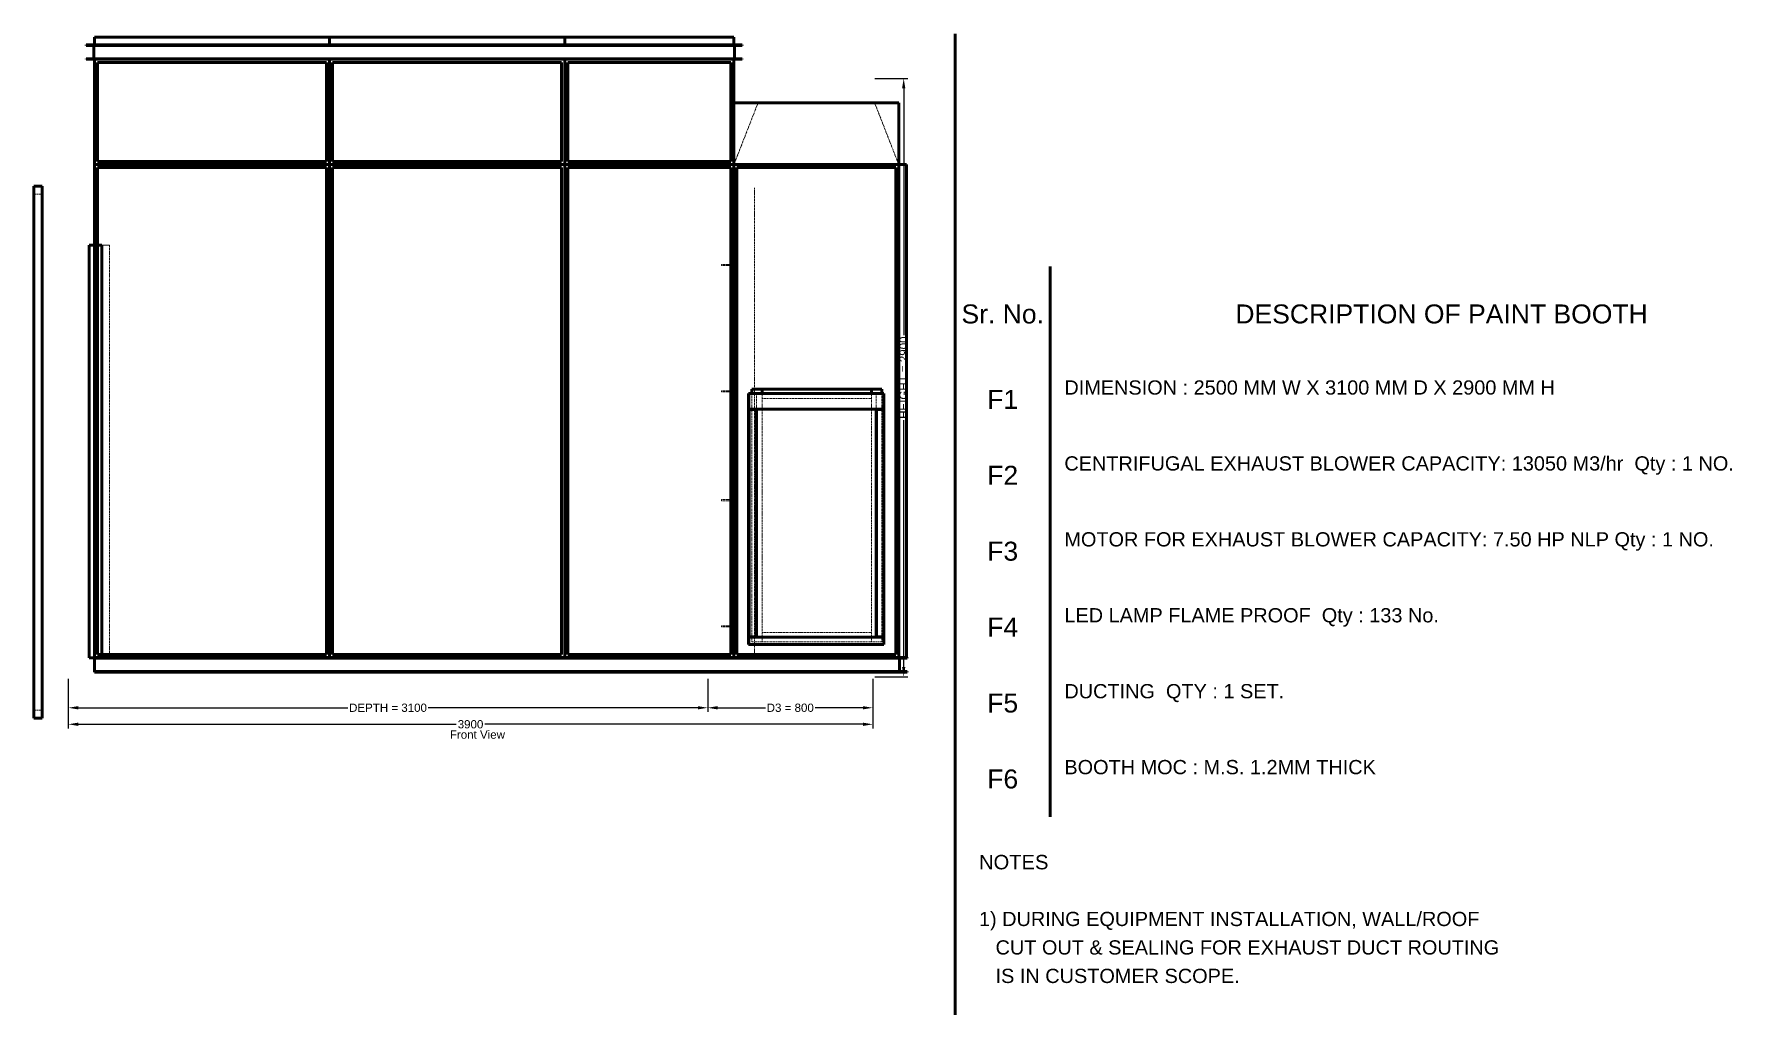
# Model space of a CAD drawing. Header units: millimetres. Extents: x 909 to 14018, y 345 to 10005.
# Drawn here: x 5297 to 13529, y 5298 to 10005 of the extents above; entities that cross this region are included whole.
import ezdxf
from ezdxf.enums import TextEntityAlignment as Align

# ---------------------------------------------------------------- set-up
doc = ezdxf.new("R2010")
doc.units = ezdxf.units.MM
doc.linetypes.add('Hidden', pattern=[15, 5, -3, 5, -2])
for name, color, linetype, lineweight in [('Default', 7, 'Continuous', 50), ('Edges', 7, 'Hidden', 15), ('HiddenEdges', 2, 'Hidden', 15), ('HiddenSilhouettes', 2, 'Hidden', 15), ('HiddenWires', 7, 'Hidden', 15), ('Silhouettes', 7, 'Continuous', 50)]:
    doc.layers.add(name, color=color, linetype=linetype, lineweight=lineweight)
doc.layers.add('Dimension', color=7, linetype='Continuous', lineweight=50, true_color=0x6495ed)
doc.styles.add('Default', font='arial.ttf')
doc.dimstyles.get("Standard").update_dxf_attribs({"dimtxt": 0.18, "dimasz": 0.18, "dimexe": 0.18, "dimexo": 0.0625, "dimgap": 0.09, "dimtad": 0, "dimtih": 1, "dimtoh": 1, "dimdec": 4, "dimzin": 0, "dimdsep": 46, "dimtxsty": 'Standard', "dimcen": 0.09, "dimadec": 0, "dimazin": 0, "dimtfac": 1, "dimtdec": 4, "dimtofl": 0, "dimtmove": 0, "dimatfit": 3, "dimfxl": 1, "dimtolj": 1, "dimtzin": 0, "dimarcsym": 0})

# ---------------------------------------------------------------- blocks, each defined once
blk = doc.blocks.new('Front')
at = {"layer": 'Edges'}
for points in [[(1277, 1033.1, 0), (1393.7, 1331.9, 0)], [(1959.3, 1331.9, 0), (2076, 1033.1, 0)]]:
    blk.add_polyline3d(points, dxfattribs=at)
at = {"layer": 'HiddenEdges'}
for points in [[(1276.5, 1031.9), (1277, 1033.1)], [(2076, 1033.1), (2076.5, 1031.9)]]:
    blk.add_lwpolyline(points, dxfattribs=at)
for points in [[(-1822.3, 1649.9, 0), (-684.7, 1649.9, 0)], [(-1822.3, 1613.1, 0), (-1822.3, 1649.9, 0)], [(-1808.5, 1649.9, 0), (-1808.5, 1651.1, 0)], [(-698.5, 1649.9, 0), (-698.5, 1651.1, 0)], [(-684.7, 1613.1, 0), (-684.7, 1649.9, 0)], [(-682.3, 1613.1, 0), (-682.3, 1649.9, 0)], [(-682.3, 1649.9, 0), (455.3, 1649.9, 0)], [(-668.5, 1649.9, 0), (-668.5, 1651.1, 0)], [(441.5, 1649.9, 0), (441.5, 1651.1, 0)], [(455.3, 1613.1, 0), (455.3, 1649.9, 0)], [(457.7, 1649.9, 0), (1275.3, 1649.9, 0)], [(457.7, 1613.1, 0), (457.7, 1649.9, 0)], [(471.5, 1649.9, 0), (471.5, 1651.1, 0)], [(1261.5, 1649.9, 0), (1261.5, 1651.1, 0)], [(1275.3, 1613.1, 0), (1275.3, 1649.9, 0)], [(-1823.5, 1543.1, 0), (-1823.5, 1613.1, 0)], [(1276.5, 1543.1, 0), (1276.5, 1613.1, 0)], [(-1822.3, 1034.3, 0), (-1822.3, 1541.9, 0)], [(-1822.3, 1541.9, 0), (-684.7, 1541.9, 0)], [(-684.7, 1034.3, 0), (-684.7, 1541.9, 0)], [(-682.3, 1034.3, 0), (-682.3, 1541.9, 0)], [(-682.3, 1541.9, 0), (455.3, 1541.9, 0)], [(455.3, 1034.3, 0), (455.3, 1541.9, 0)], [(457.7, 1541.9, 0), (1275.3, 1541.9, 0)], [(457.7, 1034.3, 0), (457.7, 1541.9, 0)], [(1275.3, 1034.3, 0), (1275.3, 1541.9, 0)], [(-1822.3, 1034.3, 0), (-684.7, 1034.3, 0)], [(-1822.3, 1031.9, 0), (-684.7, 1031.9, 0)], [(-1822.3, -1355.7, 0), (-1822.3, 1031.9, 0)], [(-684.7, -1355.7, 0), (-684.7, 1031.9, 0)], [(-682.3, 1034.3, 0), (455.3, 1034.3, 0)], [(-682.3, -1355.7, 0), (-682.3, 1031.9, 0)], [(-682.3, 1031.9, 0), (455.3, 1031.9, 0)], [(455.3, -1355.7, 0), (455.3, 1031.9, 0)], [(457.7, 1034.3, 0), (1275.3, 1034.3, 0)], [(457.7, 1031.9, 0), (1275.3, 1031.9, 0)], [(457.7, -1355.7, 0), (457.7, 1031.9, 0)], [(1275.3, -1355.7, 0), (1275.3, 1031.9, 0)], [(1277.7, 1031.9, 0), (2075.3, 1031.9, 0)], [(1277.7, -1355.7, 0), (1277.7, 1031.9, 0)], [(2075.3, -1355.7, 0), (2075.3, 1031.9, 0)], [(2076.5, 996.3, 0), (2077.7, 996.3, 0)], [(2077.7, 1031.9, 0), (2113.3, 1031.9, 0)], [(2077.7, -1355.7, 0), (2077.7, 1031.9, 0)], [(1256.5, -218.1, 0), (1256.5, 921.9, 0)], [(1257.7, -218.1, 0), (1257.7, 921.9, 0)], [(1295.3, -218.1, 0), (1295.3, 921.9, 0)], [(-2116.5, 888.9, 0), (-2076.5, 888.9, 0)], [(-1848.5, 638.9, 0), (-1826.5, 638.9, 0)], [(-1826.5, -1355.1, 0), (-1826.5, 638.9, 0)], [(-1826.5, 616.9, 0), (-1823.5, 616.9, 0)], [(-1823.5, 606.3, 0), (-1822.3, 606.3, 0)], [(-1822.3, 641.9, 0), (-1786.7, 641.9, 0)], [(-1786.7, 606.3, 0), (-1785.5, 606.3, 0)], [(-1785.5, -1355.7, 0), (-1785.5, 641.9, 0)], [(-1785.5, 641.9, 0), (-1749.9, 641.9, 0)], [(-1823.5, 548.6, 0), (-1822.3, 548.6, 0)], [(-1823.5, 540.2, 0), (-1822.3, 540.2, 0)], [(-1786.7, 548.6, 0), (-1785.5, 548.6, 0)], [(-1786.7, 540.2, 0), (-1785.5, 540.2, 0)], [(-1823.5, 398.6, 0), (-1822.3, 398.6, 0)], [(-1823.5, 390.2, 0), (-1822.3, 390.2, 0)], [(-1786.7, 398.6, 0), (-1785.5, 398.6, 0)], [(-1786.7, 390.2, 0), (-1785.5, 390.2, 0)], [(-1823.5, 248.6, 0), (-1822.3, 248.6, 0)], [(-1786.7, 248.6, 0), (-1785.5, 248.6, 0)], [(-1823.5, 240.2, 0), (-1822.3, 240.2, 0)], [(-1786.7, 240.2, 0), (-1785.5, 240.2, 0)], [(-1823.5, 98.6, 0), (-1822.3, 98.6, 0)], [(-1823.5, 90.2, 0), (-1822.3, 90.2, 0)], [(-1786.7, 98.6, 0), (-1785.5, 98.6, 0)], [(-1786.7, 90.2, 0), (-1785.5, 90.2, 0)], [(-1823.5, -51.4, 0), (-1822.3, -51.4, 0)], [(-1823.5, -59.8, 0), (-1822.3, -59.8, 0)], [(-1786.7, -51.4, 0), (-1785.5, -51.4, 0)], [(-1786.7, -59.8, 0), (-1785.5, -59.8, 0)], [(1348.5, -78.1, 0), (2004.5, -78.1, 0)], [(-1823.5, -201.4, 0), (-1822.3, -201.4, 0)], [(-1823.5, -209.8, 0), (-1822.3, -209.8, 0)], [(-1786.7, -201.4, 0), (-1785.5, -201.4, 0)], [(-1786.7, -209.8, 0), (-1785.5, -209.8, 0)], [(1256.5, -1358.1, 0), (1256.5, -218.1, 0)], [(1296.5, -1358.1, 0), (1296.5, -218.1, 0)], [(-1823.5, -351.4, 0), (-1822.3, -351.4, 0)], [(-1823.5, -352.1, 0), (-1822.3, -352.1, 0)], [(-1823.5, -359.1, 0), (-1822.3, -359.1, 0)], [(-1823.5, -359.8, 0), (-1822.3, -359.8, 0)], [(-1786.7, -351.4, 0), (-1785.5, -351.4, 0)], [(-1786.7, -352.1, 0), (-1785.5, -352.1, 0)], [(-1786.7, -359.1, 0), (-1785.5, -359.1, 0)], [(-1786.7, -359.8, 0), (-1785.5, -359.8, 0)], [(-1823.5, -501.4, 0), (-1822.3, -501.4, 0)], [(-1823.5, -502.1, 0), (-1822.3, -502.1, 0)], [(-1823.5, -509.1, 0), (-1822.3, -509.1, 0)], [(-1823.5, -509.8, 0), (-1822.3, -509.8, 0)], [(-1786.7, -501.4, 0), (-1785.5, -501.4, 0)], [(-1786.7, -502.1, 0), (-1785.5, -502.1, 0)], [(-1786.7, -509.1, 0), (-1785.5, -509.1, 0)], [(-1786.7, -509.8, 0), (-1785.5, -509.8, 0)], [(-1823.5, -651.4, 0), (-1822.3, -651.4, 0)], [(-1823.5, -652.1, 0), (-1822.3, -652.1, 0)], [(-1786.7, -651.4, 0), (-1785.5, -651.4, 0)], [(-1786.7, -652.1, 0), (-1785.5, -652.1, 0)], [(-1823.5, -659.1, 0), (-1822.3, -659.1, 0)], [(-1823.5, -659.8, 0), (-1822.3, -659.8, 0)], [(-1786.7, -659.1, 0), (-1785.5, -659.1, 0)], [(-1786.7, -659.8, 0), (-1785.5, -659.8, 0)], [(-1823.5, -801.4, 0), (-1822.3, -801.4, 0)], [(-1823.5, -802.1, 0), (-1822.3, -802.1, 0)], [(-1823.5, -809.1, 0), (-1822.3, -809.1, 0)], [(-1823.5, -809.8, 0), (-1822.3, -809.8, 0)], [(-1786.7, -801.4, 0), (-1785.5, -801.4, 0)], [(-1786.7, -802.1, 0), (-1785.5, -802.1, 0)], [(-1786.7, -809.1, 0), (-1785.5, -809.1, 0)], [(-1786.7, -809.8, 0), (-1785.5, -809.8, 0)], [(-1823.5, -951.4, 0), (-1822.3, -951.4, 0)], [(-1823.5, -952.1, 0), (-1822.3, -952.1, 0)], [(-1823.5, -959.8, 0), (-1822.3, -959.8, 0)], [(-1786.7, -951.4, 0), (-1785.5, -951.4, 0)], [(-1786.7, -952.1, 0), (-1785.5, -952.1, 0)], [(-1786.7, -959.8, 0), (-1785.5, -959.8, 0)], [(-1823.5, -1101.4, 0), (-1822.3, -1101.4, 0)], [(-1823.5, -1102.1, 0), (-1822.3, -1102.1, 0)], [(-1823.5, -1109.1, 0), (-1822.3, -1109.1, 0)], [(-1786.7, -1101.4, 0), (-1785.5, -1101.4, 0)], [(-1786.7, -1102.1, 0), (-1785.5, -1102.1, 0)], [(-1786.7, -1109.1, 0), (-1785.5, -1109.1, 0)], [(-1823.5, -1252.1, 0), (-1822.3, -1252.1, 0)], [(-1823.5, -1259.1, 0), (-1822.3, -1259.1, 0)], [(-1823.5, -1301.4, 0), (-1822.3, -1301.4, 0)], [(-1823.5, -1302.1, 0), (-1822.3, -1302.1, 0)], [(-1823.5, -1309.1, 0), (-1822.3, -1309.1, 0)], [(-1823.5, -1309.8, 0), (-1822.3, -1309.8, 0)], [(-1786.7, -1252.1, 0), (-1785.5, -1252.1, 0)], [(-1786.7, -1259.1, 0), (-1785.5, -1259.1, 0)], [(-1786.7, -1301.4, 0), (-1785.5, -1301.4, 0)], [(-1786.7, -1302.1, 0), (-1785.5, -1302.1, 0)], [(-1786.7, -1309.1, 0), (-1785.5, -1309.1, 0)], [(-1786.7, -1309.8, 0), (-1785.5, -1309.8, 0)], [(1348.5, -1291.3, 0), (2004.5, -1291.3, 0)], [(-1848.5, -1355.1, 0), (-1826.5, -1355.1, 0)], [(-1826.5, -1333.1, 0), (-1823.5, -1333.1, 0)], [(-1823.5, -1320.1, 0), (-1822.3, -1320.1, 0)], [(-1823.5, -1426.9, 0), (-1823.5, -1356.9, 0)], [(-1822.3, -1355.7, 0), (-684.7, -1355.7, 0)], [(-1786.7, -1320.1, 0), (-1785.5, -1320.1, 0)], [(-682.3, -1355.7, 0), (455.3, -1355.7, 0)], [(457.7, -1355.7, 0), (1275.3, -1355.7, 0)], [(1277.7, -1355.7, 0), (2075.3, -1355.7, 0)], [(2076.5, -1320.1, 0), (2077.7, -1320.1, 0)], [(2076.5, -1426.9, 0), (2076.5, -1356.9, 0)], [(2077.7, -1355.7, 0), (2113.3, -1355.7, 0)], [(-2116.5, -1611.1, 0), (-2076.5, -1611.1, 0)]]:
    blk.add_polyline3d(points, dxfattribs=at)
at = {"layer": 'HiddenSilhouettes'}
for points in [[(-1826.5, 1610.1, 0)], [(1279.5, 1610.1, 0)], [(-1823.5, 641.9, 0)], [(2002.9, -154.1, 0)], [(2002.9, -1256.5, 0)], [(-1823.5, -1358.1, 0)], [(2079.5, -1359.9, 0)]]:
    blk.add_polyline3d(points, close=True, dxfattribs=at)
for points in [[(-1823.5, 1543.1, 0), (-1823.5, 1543.1, 0)], [(-1823.5, 1031.9, 0), (-1823.5, 1541.9, 0)], [(-1823.5, 1541.9, 0), (-683.5, 1541.9, 0)], [(-683.5, 1543.1, 0), (-683.5, 1543.1, 0)], [(-683.5, 1541.9, 0), (456.5, 1541.9, 0)], [(456.5, 1543.1, 0), (456.5, 1543.1, 0)], [(456.5, 1541.9, 0), (1276.5, 1541.9, 0)], [(1276.5, 1543.1, 0), (1276.5, 1543.1, 0)], [(-683.5, 1033.1, 0), (-683.5, 1238.3, 0)], [(-1823.5, 1031.9, 0), (-683.5, 1031.9, 0)], [(-683.5, 1031.9, 0), (456.5, 1031.9, 0)], [(456.5, 1031.9, 0), (456.5, 1033.1, 0)], [(456.5, 1031.9, 0), (1276.5, 1031.9, 0)], [(1276.5, 1031.9, 0), (1276.5, 1033.1, 0)], [(1276.5, 1031.9, 0), (2076.5, 1031.9, 0)], [(2076.5, 1031.9, 0), (2076.5, 1033.1, 0)], [(1256.5, 921.9, 0), (1276.5, 921.9, 0)], [(1276.5, 921.9, 0), (1296.5, 921.9, 0)], [(1296.5, -218.1, 0), (1296.5, 921.9, 0)], [(-1823.5, 643.1, 0), (-1808.5, 643.1, 0)], [(-1786.7, 643.1, 0), (-1749.9, 643.1, 0)], [(-1749.9, -1356.9, 0), (-1749.9, 643.1, 0)], [(-1823.5, 548.9, 0), (-1822.3, 548.9, 0)], [(-1823.5, 539.9, 0), (-1822.3, 539.9, 0)], [(-1786.7, 548.9, 0), (-1785.5, 548.9, 0)], [(-1786.7, 539.9, 0), (-1785.5, 539.9, 0)], [(1216.5, 543.9, 0), (1216.5, 548.9, 0)], [(1216.5, 548.9, 0), (1256.5, 548.9, 0)], [(1216.5, 543.9, 0), (1256.5, 543.9, 0)], [(1256.5, 543.9, 0), (1256.5, 548.9, 0)], [(-1823.5, 398.9, 0), (-1822.3, 398.9, 0)], [(-1823.5, 389.9, 0), (-1822.3, 389.9, 0)], [(-1786.7, 398.9, 0), (-1785.5, 398.9, 0)], [(-1786.7, 389.9, 0), (-1785.5, 389.9, 0)], [(-1823.5, 248.9, 0), (-1822.3, 248.9, 0)], [(-1786.7, 248.9, 0), (-1785.5, 248.9, 0)], [(-1823.5, 239.9, 0), (-1822.3, 239.9, 0)], [(-1786.7, 239.9, 0), (-1785.5, 239.9, 0)], [(-1823.5, 98.9, 0), (-1822.3, 98.9, 0)], [(-1823.5, 89.9, 0), (-1822.3, 89.9, 0)], [(-1786.7, 98.9, 0), (-1785.5, 98.9, 0)], [(-1786.7, 89.9, 0), (-1785.5, 89.9, 0)], [(-1823.5, -51.1, 0), (-1822.3, -51.1, 0)], [(-1823.5, -60.1, 0), (-1822.3, -60.1, 0)], [(-1786.7, -51.1, 0), (-1785.5, -51.1, 0)], [(-1786.7, -60.1, 0), (-1785.5, -60.1, 0)], [(1216.5, -68.1, 0), (1216.5, -63.1, 0)], [(1216.5, -63.1, 0), (1256.5, -63.1, 0)], [(1216.5, -68.1, 0), (1256.5, -68.1, 0)], [(1231.5, -68.1, 0), (1231.5, -63.1, 0)], [(1241.5, -68.1, 0), (1241.5, -63.1, 0)], [(1256.5, -68.1, 0), (1256.5, -63.1, 0)], [(1364, -152.5, 0), (1364, -76.5, 0)], [(1386.5, -152.5, 0), (1386.5, -78.1, 0)], [(1414, -1280.6, 0), (1414, -76.5, 0)], [(1944, -1280.6, 0), (1944, -76.5, 0)], [(1966.5, -152.5, 0), (1966.5, -78.1, 0)], [(1994, -152.5, 0), (1994, -76.5, 0)], [(1364, -1256.5, 0), (1364, -154.1, 0)], [(1414, -100.6, 0), (1944, -100.6, 0)], [(1994, -1256.5, 0), (1994, -154.1, 0)], [(-1823.5, -201.1, 0), (-1822.3, -201.1, 0)], [(-1823.5, -210.1, 0), (-1822.3, -210.1, 0)], [(-1786.7, -201.1, 0), (-1785.5, -201.1, 0)], [(-1786.7, -210.1, 0), (-1785.5, -210.1, 0)], [(1256.5, -218.1, 0), (1276.5, -218.1, 0)], [(1257.7, -1358.1, 0), (1257.7, -218.1, 0)], [(1276.5, -218.1, 0), (1296.5, -218.1, 0)], [(1295.3, -1358.1, 0), (1295.3, -218.1, 0)], [(-1823.5, -351.1, 0), (-1822.3, -351.1, 0)], [(-1823.5, -360.1, 0), (-1822.3, -360.1, 0)], [(-1786.7, -351.1, 0), (-1785.5, -351.1, 0)], [(-1786.7, -360.1, 0), (-1785.5, -360.1, 0)], [(-1823.5, -501.1, 0), (-1822.3, -501.1, 0)], [(-1823.5, -510.1, 0), (-1822.3, -510.1, 0)], [(-1786.7, -501.1, 0), (-1785.5, -501.1, 0)], [(-1786.7, -510.1, 0), (-1785.5, -510.1, 0)], [(-1823.5, -651.1, 0), (-1822.3, -651.1, 0)], [(-1786.7, -651.1, 0), (-1785.5, -651.1, 0)], [(1216.5, -596.1, 0), (1216.5, -591.1, 0)], [(1216.5, -591.1, 0), (1256.5, -591.1, 0)], [(1216.5, -596.1, 0), (1256.5, -596.1, 0)], [(1256.5, -596.1, 0), (1256.5, -591.1, 0)], [(-1823.5, -660.1, 0), (-1822.3, -660.1, 0)], [(-1786.7, -660.1, 0), (-1785.5, -660.1, 0)], [(-1823.5, -801.1, 0), (-1822.3, -801.1, 0)], [(-1823.5, -810.1, 0), (-1822.3, -810.1, 0)], [(-1786.7, -801.1, 0), (-1785.5, -801.1, 0)], [(-1786.7, -810.1, 0), (-1785.5, -810.1, 0)], [(456.5, -1358.1, 0), (456.5, -825.6, 0)], [(-1823.5, -951.1, 0), (-1822.3, -951.1, 0)], [(-1823.5, -960.1, 0), (-1822.3, -960.1, 0)], [(-1786.7, -951.1, 0), (-1785.5, -951.1, 0)], [(-1786.7, -960.1, 0), (-1785.5, -960.1, 0)], [(-1823.5, -1101.1, 0), (-1822.3, -1101.1, 0)], [(-1823.5, -1110.1, 0), (-1822.3, -1110.1, 0)], [(-1786.7, -1101.1, 0), (-1785.5, -1101.1, 0)], [(-1786.7, -1110.1, 0), (-1785.5, -1110.1, 0)], [(1216.5, -1208.1, 0), (1216.5, -1203.1, 0)], [(1216.5, -1203.1, 0), (1256.5, -1203.1, 0)], [(1216.5, -1208.1, 0), (1256.5, -1208.1, 0)], [(1231.5, -1208.1, 0), (1231.5, -1203.1, 0)], [(1241.5, -1208.1, 0), (1241.5, -1203.1, 0)], [(1256.5, -1208.1, 0), (1256.5, -1203.1, 0)], [(-1823.5, -1251.1, 0), (-1822.3, -1251.1, 0)], [(-1823.5, -1260.1, 0), (-1822.3, -1260.1, 0)], [(-1823.5, -1301.1, 0), (-1822.3, -1301.1, 0)], [(-1823.5, -1310.1, 0), (-1822.3, -1310.1, 0)], [(-1786.7, -1251.1, 0), (-1785.5, -1251.1, 0)], [(-1786.7, -1260.1, 0), (-1785.5, -1260.1, 0)], [(-1786.7, -1301.1, 0), (-1785.5, -1301.1, 0)], [(-1786.7, -1310.1, 0), (-1785.5, -1310.1, 0)], [(1276.5, -1358.1, 0), (1276.5, -1238.3, 0)], [(1364, -1280.6, 0), (1364, -1258.1, 0)], [(1364, -1280.6, 0), (1414, -1280.6, 0)], [(1414, -1235.6, 0), (1944, -1235.6, 0)], [(1414, -1280.6, 0), (1944, -1280.6, 0)], [(1944, -1280.6, 0), (1994, -1280.6, 0)], [(1994, -1280.6, 0), (1994, -1258.1, 0)], [(-1823.5, -1358.1, 0), (-1823.5, -1341.5, 0)], [(-1823.5, -1358.1, 0), (-683.5, -1358.1, 0)], [(-1786.7, -1356.9, 0), (-1786.7, -1341.9, 0)], [(-683.5, -1358.1, 0), (-683.5, -1356.9, 0)], [(-683.5, -1358.1, 0), (456.5, -1358.1, 0)], [(456.5, -1358.1, 0), (1276.5, -1358.1, 0)], [(1276.5, -1358.1, 0), (2076.5, -1358.1, 0)], [(2076.5, -1358.1, 0), (2076.5, -1356.9, 0)]]:
    blk.add_polyline3d(points, dxfattribs=at)
at = {"layer": 'HiddenWires'}
for points in [[(1376.5, -218.1, 0), (1376.5, 921.9, 0)], [(1376.5, -1358.1, 0), (1376.5, -218.1, 0)]]:
    blk.add_polyline3d(points, dxfattribs=at)
at = {"layer": 'Silhouettes'}
for points in [[(-1823.5, 1651.1, 0), (-683.5, 1651.1, 0)], [(-1823.5, 1613.1, 0), (-1823.5, 1651.1, 0)], [(-683.5, 1613.1, 0), (-683.5, 1651.1, 0)], [(-683.5, 1651.1, 0), (456.5, 1651.1, 0)], [(456.5, 1613.1, 0), (456.5, 1651.1, 0)], [(456.5, 1651.1, 0), (1276.5, 1651.1, 0)], [(1276.5, 1613.1, 0), (1276.5, 1651.1, 0)], [(-1863.5, 1613.1, 0), (1316.5, 1613.1, 0)], [(-1863.5, 1610.1, 0), (-1863.5, 1613.1, 0)], [(-1863.5, 1610.1, 0), (1316.5, 1610.1, 0)], [(-1826.5, 1546.1, 0), (-1826.5, 1610.1, 0)], [(1279.5, 1546.1, 0), (1279.5, 1610.1, 0)], [(1316.5, 1610.1, 0), (1316.5, 1613.1, 0)], [(-1863.5, 1543.1, 0), (-1863.5, 1546.1, 0)], [(-1863.5, 1546.1, 0), (1316.5, 1546.1, 0)], [(-1863.5, 1543.1, 0), (1316.5, 1543.1, 0)], [(-1823.5, 1033.1, 0), (-1823.5, 1543.1, 0)], [(-1808.5, 1528.1, 0), (-698.5, 1528.1, 0)], [(-1808.5, 1048.1, 0), (-1808.5, 1528.1, 0)], [(-698.5, 1048.1, 0), (-698.5, 1528.1, 0)], [(-683.5, 1033.1, 0), (-683.5, 1543.1, 0)], [(-668.5, 1048.1, 0), (-668.5, 1528.1, 0)], [(-668.5, 1528.1, 0), (441.5, 1528.1, 0)], [(441.5, 1048.1, 0), (441.5, 1528.1, 0)], [(456.5, 1033.1, 0), (456.5, 1543.1, 0)], [(471.5, 1528.1, 0), (1261.5, 1528.1, 0)], [(471.5, 1048.1, 0), (471.5, 1528.1, 0)], [(1261.5, 1048.1, 0), (1261.5, 1528.1, 0)], [(1276.5, 1033.1, 0), (1276.5, 1543.1, 0)], [(1316.5, 1543.1, 0), (1316.5, 1546.1, 0)], [(1276.5, 1331.9, 0), (1393.7, 1331.9, 0)], [(1393.7, 1331.9, 0), (1959.3, 1331.9, 0)], [(1959.3, 1331.9, 0), (2076.5, 1331.9, 0)], [(2076.5, 1033.1, 0), (2076.5, 1331.9, 0)], [(456.5, 1033.1, 0), (456.5, 1238.3, 0)], [(1276.5, 1033.1, 0), (1276.5, 1238.3, 0)], [(-1823.5, -1356.9, 0), (-1823.5, 1033.1, 0)], [(-1823.5, 1033.1, 0), (-683.5, 1033.1, 0)], [(-1823.5, 1033.1, 0), (-1823.5, 1033.1, 0)], [(-1808.5, 1048.1, 0), (-698.5, 1048.1, 0)], [(-1808.5, 1018.1, 0), (-698.5, 1018.1, 0)], [(-1808.5, -1341.9, 0), (-1808.5, 1018.1, 0)], [(-698.5, -1341.9, 0), (-698.5, 1018.1, 0)], [(-683.5, -1356.9, 0), (-683.5, 1033.1, 0)], [(-683.5, 1031.9, 0), (-683.5, 1033.1, 0)], [(-683.5, 1033.1, 0), (456.5, 1033.1, 0)], [(-668.5, 1048.1, 0), (441.5, 1048.1, 0)], [(-668.5, -1341.9, 0), (-668.5, 1018.1, 0)], [(-668.5, 1018.1, 0), (441.5, 1018.1, 0)], [(441.5, -1341.9, 0), (441.5, 1018.1, 0)], [(456.5, -1356.9, 0), (456.5, 1033.1, 0)], [(456.5, 1033.1, 0), (1276.5, 1033.1, 0)], [(471.5, 1048.1, 0), (1261.5, 1048.1, 0)], [(471.5, -1341.9, 0), (471.5, 1018.1, 0)], [(471.5, 1018.1, 0), (1261.5, 1018.1, 0)], [(1261.5, -1341.9, 0), (1261.5, 1018.1, 0)], [(1276.5, 1033.1, 0), (2076.5, 1033.1, 0)], [(1276.5, -1356.9, 0), (1276.5, 1033.1, 0)], [(1291.5, 1018.1, 0), (2061.5, 1018.1, 0)], [(1291.5, -1341.9, 0), (1291.5, 1018.1, 0)], [(2061.5, -1341.9, 0), (2061.5, 1018.1, 0)], [(2076.5, -1356.9, 0), (2076.5, 1033.1, 0)], [(2076.5, 1033.1, 0), (2113.3, 1033.1, 0)], [(2113.3, -1356.9, 0), (2113.3, 1033.1, 0)], [(-2116.5, -1651.1, 0), (-2116.5, 928.9, 0)], [(-2116.5, 928.9, 0), (-2076.5, 928.9, 0)], [(-2076.5, -1651.1, 0), (-2076.5, 928.9, 0)], [(-1848.5, -1358.1, 0), (-1848.5, 641.9, 0)], [(-1848.5, 641.9, 0), (-1823.5, 641.9, 0)], [(-1808.5, 643.1, 0), (-1786.7, 643.1, 0)], [(-1786.7, -1341.9, 0), (-1786.7, 643.1, 0)], [(1346.9, -1292.9, 0), (1346.9, -76.5, 0)], [(1346.9, -76.5, 0), (1348.5, -76.5, 0)], [(1348.5, -1292.9, 0), (1348.5, -76.5, 0)], [(1348.5, -76.5, 0), (2004.5, -76.5, 0)], [(1364, -76.5, 0), (1364, -55.6, 0)], [(1364, -55.6, 0), (1414, -55.6, 0)], [(1414, -55.6, 0), (1944, -55.6, 0)], [(1414, -76.5, 0), (1414, -55.6, 0)], [(1944, -76.5, 0), (1944, -55.6, 0)], [(1944, -55.6, 0), (1994, -55.6, 0)], [(1994, -76.5, 0), (1994, -55.6, 0)], [(2002.9, -1292.9, 0), (2002.9, -76.5, 0)], [(2004.5, -1292.9, 0), (2004.5, -76.5, 0)], [(1348.5, -152.5, 0), (2004.5, -152.5, 0)], [(1350.1, -1256.5, 0), (1350.1, -154.1, 0)], [(1350.1, -154.1, 0), (1384.9, -154.1, 0)], [(1364, -154.1, 0), (1364, -152.5, 0)], [(1384.9, -1256.5, 0), (1384.9, -154.1, 0)], [(1386.5, -1258.1, 0), (1386.5, -152.5, 0)], [(1966.5, -1258.1, 0), (1966.5, -152.5, 0)], [(1968.1, -1256.5, 0), (1968.1, -154.1, 0)], [(1968.1, -154.1, 0), (2002.9, -154.1, 0)], [(1994, -154.1, 0), (1994, -152.5, 0)], [(-683.5, -1356.9, 0), (-683.5, -825.6, 0)], [(1346.9, -1292.9, 0), (1348.5, -1292.9, 0)], [(1348.5, -1258.1, 0), (2004.5, -1258.1, 0)], [(1348.5, -1292.9, 0), (2004.5, -1292.9, 0)], [(1350.1, -1256.5, 0), (1384.9, -1256.5, 0)], [(1364, -1258.1, 0), (1364, -1256.5, 0)], [(1968.1, -1256.5, 0), (2002.9, -1256.5, 0)], [(1994, -1258.1, 0), (1994, -1256.5, 0)], [(2076.5, -1356.9, 0), (2076.5, -1238.3, 0)], [(-1848.5, -1358.1, 0), (-1823.5, -1358.1, 0)], [(-1823.5, -1359.9, 0), (-1823.5, -1356.9, 0)], [(-1823.5, -1356.9, 0), (2116.5, -1356.9, 0)], [(-1823.5, -1359.9, 0), (2116.5, -1359.9, 0)], [(-1823.5, -1423.9, 0), (-1823.5, -1359.9, 0)], [(-1808.5, -1341.9, 0), (-698.5, -1341.9, 0)], [(-668.5, -1341.9, 0), (441.5, -1341.9, 0)], [(471.5, -1341.9, 0), (1261.5, -1341.9, 0)], [(1291.5, -1341.9, 0), (2061.5, -1341.9, 0)], [(2079.5, -1423.9, 0), (2079.5, -1359.9, 0)], [(2116.5, -1359.9, 0), (2116.5, -1356.9, 0)], [(-1823.5, -1423.9, 0), (2116.5, -1423.9, 0)], [(-1823.5, -1426.9, 0), (-1823.5, -1423.9, 0)], [(-1823.5, -1426.9, 0), (2116.5, -1426.9, 0)], [(2116.5, -1426.9, 0), (2116.5, -1423.9, 0)], [(-2116.5, -1651.1, 0), (-2076.5, -1651.1, 0)]]:
    blk.add_polyline3d(points, dxfattribs=at)
for points in [[(456.5, 1541.9, 0)], [(1276.5, 1541.9, 0)], [(-683.5, 1031.9, 0)], [(2076.5, 1031.9, 0)]]:
    blk.add_polyline3d(points, close=True, dxfattribs=at)
blk = doc.blocks.new('*D9')
at = {"layer": 'Defpoints', "color": 0}
for p in [(5463.5, 6889), (8563.5, 6889), (8563.5, 6739)]:
    blk.add_point(p, dxfattribs=at)
at = {"layer": 'Dimension', "color": 0, "lineweight": -2}
for p, q in [((5463.5, 6879), (5463.5, 6719)), ((8563.5, 6879), (8563.5, 6719)), ((5511.5, 6739), (6818.3, 6739)), ((8515.5, 6739), (7208.7, 6739))]:
    blk.add_line(p, q, dxfattribs=at)
at = {"layer": 'Dimension', "color": 0}
for points in [[(5511.5, 6747), (5511.5, 6731), (5463.5, 6739)], [(8515.5, 6731), (8515.5, 6747), (8563.5, 6739)]]:
    blk.add_solid(points, dxfattribs=at)
at = {"layer": 'Dimension', "color": 0, "insert": (7013.5, 6739), "char_height": 40, "attachment_point": 5, "style": 'Default'}
blk.add_mtext('\\A1;DEPTH = 3100', dxfattribs=at)
blk = doc.blocks.new('*D10')
at = {"layer": 'Defpoints', "color": 0}
for p in [(8563.5, 6889), (9363.5, 6889), (9363.5, 6739)]:
    blk.add_point(p, dxfattribs=at)
at = {"layer": 'Dimension', "color": 0, "lineweight": -2}
for p, q in [((8563.5, 6879), (8563.5, 6719)), ((9363.5, 6879), (9363.5, 6719)), ((8611.5, 6739), (8842.8, 6739)), ((9315.5, 6739), (9084.2, 6739))]:
    blk.add_line(p, q, dxfattribs=at)
at = {"layer": 'Dimension', "color": 0}
for points in [[(8611.5, 6747), (8611.5, 6731), (8563.5, 6739)], [(9315.5, 6731), (9315.5, 6747), (9363.5, 6739)]]:
    blk.add_solid(points, dxfattribs=at)
at = {"layer": 'Dimension', "color": 0, "insert": (8963.5, 6739), "char_height": 40, "attachment_point": 5, "style": 'Default'}
blk.add_mtext('\\A1;D3 = 800', dxfattribs=at)
blk = doc.blocks.new('*D11')
at = {"layer": 'Defpoints', "color": 0}
for p in [(5463.5, 6889), (9363.5, 6889), (9363.5, 6659)]:
    blk.add_point(p, dxfattribs=at)
at = {"layer": 'Dimension', "color": 0, "lineweight": -2}
for p, q in [((5463.5, 6879), (5463.5, 6639)), ((9363.5, 6879), (9363.5, 6639)), ((5511.5, 6659), (7343.9, 6659)), ((9315.5, 6659), (7483.1, 6659))]:
    blk.add_line(p, q, dxfattribs=at)
at = {"layer": 'Dimension', "color": 0}
for points in [[(5511.5, 6667), (5511.5, 6651), (5463.5, 6659)], [(9315.5, 6651), (9315.5, 6667), (9363.5, 6659)]]:
    blk.add_solid(points, dxfattribs=at)
at = {"layer": 'Dimension', "color": 0, "insert": (7413.5, 6659), "char_height": 40, "attachment_point": 5, "style": 'Default'}
blk.add_mtext('\\A1;3900', dxfattribs=at)
blk = doc.blocks.new('*D12')
at = {"layer": 'Defpoints', "color": 0}
for p in [(9363.5, 9789), (9513.5, 9789), (9363.5, 6889)]:
    blk.add_point(p, dxfattribs=at)
at = {"layer": 'Dimension', "color": 0, "lineweight": -2}
for p, q in [((9373.5, 9789), (9533.5, 9789)), ((9513.5, 9741), (9513.5, 8545)), ((9513.5, 6937), (9513.5, 8133)), ((9373.5, 6889), (9533.5, 6889))]:
    blk.add_line(p, q, dxfattribs=at)
at = {"layer": 'Dimension', "color": 0}
for points in [[(9521.5, 9741), (9505.5, 9741), (9513.5, 9789)], [(9505.5, 6937), (9521.5, 6937), (9513.5, 6889)]]:
    blk.add_solid(points, dxfattribs=at)
at = {"layer": 'Dimension', "color": 0, "insert": (9513.5, 8339), "char_height": 40, "attachment_point": 5, "rotation": 90, "style": 'Default'}
blk.add_mtext('\\A1;HEIGHT = 2900', dxfattribs=at)

msp = doc.modelspace()

# ---------------------------------------------------------------- linework, layer by layer
at = {"layer": 'Default'}
for p, q in [((9763.5, 10005), (9763.5, 1840)), ((10223.5, 8878), (10223.5, 8418)), ((10223.5, 8878), (10223.5, 6210))]:
    msp.add_line(p, q, dxfattribs=at)

# ---------------------------------------------------------------- block references
msp.add_blockref('Front', (7413.5, 8339), dxfattribs=at)

# ---------------------------------------------------------------- texts
at = {"layer": 'Default', "style": 'Default'}
for s, p in [('Sr. No.', (9993.5, 8648)), ('DESCRIPTION OF PAINT BOOTH', (12121, 8648)), ('F1', (9993.5, 8234)), ('F2', (9993.5, 7866)), ('F3', (9993.5, 7498)), ('F4', (9993.5, 7130)), ('F5', (9993.5, 6762)), ('F6', (9993.5, 6394))]:
    msp.add_text(s, height=92, dxfattribs=at).set_placement(p, align=Align.MIDDLE_CENTER)
for s, height, p in [('DIMENSION : 2500 MM W X 3100 MM D X 2900 MM H', 69, (10292.5, 8326)), ('CENTRIFUGAL EXHAUST BLOWER CAPACITY: 13050 M3/hr  Qty : 1 NO.', 69, (10292.5, 7958)), ('MOTOR FOR EXHAUST BLOWER CAPACITY: 7.50 HP NLP Qty : 1 NO.', 69, (10292.5, 7590)), ('LED LAMP FLAME PROOF  Qty : 133 No.', 69, (10292.5, 7222)), ('DUCTING  QTY : 1 SET.', 69, (10292.5, 6854)), ('BOOTH MOC : M.S. 1.2MM THICK', 69, (10292.5, 6486)), ('NOTES', 70, (9878.5, 6026)), ('1) DURING EQUIPMENT INSTALLATION, WALL/ROOF', 69, (9878.5, 5750)), ('   CUT OUT & SEALING FOR EXHAUST DUCT ROUTING', 69, (9878.5, 5612)), ('   IS IN CUSTOMER SCOPE.', 69, (9878.5, 5474))]:
    msp.add_text(s, height=height, dxfattribs=at).set_placement(p, align=Align.TOP_LEFT)
at = {"layer": 'Dimension', "style": 'Default'}
msp.add_text('Front View', height=40, dxfattribs=at).set_placement((7313.5, 6589))

# ---------------------------------------------------------------- dimensions: what is measured, and where the dimension line sits
at = {"layer": 'Dimension'}
dim = msp.add_linear_dim(base=(9513.5, 9789), p1=(9363.5, 6889), p2=(9363.5, 9789), angle=90, text='HEIGHT = <>', dimstyle='Standard', override={"dimscale": 1, "dimtxt": 40, "dimasz": 48, "dimexe": 20, "dimexo": 10, "dimgap": 10, "dimtad": 0, "dimjust": 0, "dimtih": 0, "dimtoh": 0, "dimdec": 3, "dimlfac": 1, "dimzin": 8, "dimlunit": 2, "dimpost": '', "dimtxsty": 'Default', "dimsah": 0, "dimse1": 0, "dimse2": 0, "dimclrt": 0, "dimtol": 0, "dimlim": 0, "dimtp": 0, "dimtm": 0, "dimtfac": 1, "dimtdec": 3, "dimtix": 0, "dimtzin": 8}, dxfattribs=at)
dim.commit()
dim.dimension.update_dxf_attribs({"geometry": '*D12', "text_midpoint": (9513.5, 8339), "dimtype": 160})
for base, p1, p2, text, picture, middle in [((8563.5, 6739), (5463.5, 6889), (8563.5, 6889), 'DEPTH = <>', '*D9', (7013.5, 6739)), ((9363.5, 6739), (8563.5, 6889), (9363.5, 6889), 'D3 = <>', '*D10', (8963.5, 6739))]:
    dim = msp.add_linear_dim(base=base, p1=p1, p2=p2, text=text, dimstyle='Standard', override={"dimscale": 1, "dimtxt": 40, "dimasz": 48, "dimexe": 20, "dimexo": 10, "dimgap": 10, "dimtad": 0, "dimjust": 0, "dimtih": 0, "dimtoh": 0, "dimdec": 3, "dimlfac": 1, "dimzin": 8, "dimlunit": 2, "dimpost": '', "dimtxsty": 'Default', "dimsah": 0, "dimse1": 0, "dimse2": 0, "dimclrt": 0, "dimtol": 0, "dimlim": 0, "dimtp": 0, "dimtm": 0, "dimtfac": 1, "dimtdec": 3, "dimtix": 0, "dimtzin": 8}, dxfattribs=at)
    dim.commit()
    dim.dimension.update_dxf_attribs({"geometry": picture, "text_midpoint": middle, "dimtype": 160})
dim = msp.add_linear_dim(base=(9363.5, 6659), p1=(5463.5, 6889), p2=(9363.5, 6889), dimstyle='Standard', override={"dimscale": 1, "dimtxt": 40, "dimasz": 48, "dimexe": 20, "dimexo": 10, "dimgap": 10, "dimtad": 0, "dimjust": 0, "dimtih": 0, "dimtoh": 0, "dimdec": 3, "dimlfac": 1, "dimzin": 8, "dimlunit": 2, "dimpost": '', "dimtxsty": 'Default', "dimsah": 0, "dimse1": 0, "dimse2": 0, "dimclrt": 0, "dimtol": 0, "dimlim": 0, "dimtp": 0, "dimtm": 0, "dimtfac": 1, "dimtdec": 3, "dimtix": 0, "dimtzin": 8}, dxfattribs=at)
dim.commit()
dim.dimension.update_dxf_attribs({"geometry": '*D11', "text_midpoint": (7413.5, 6659), "dimtype": 160})

doc.saveas('drawing.dxf')
